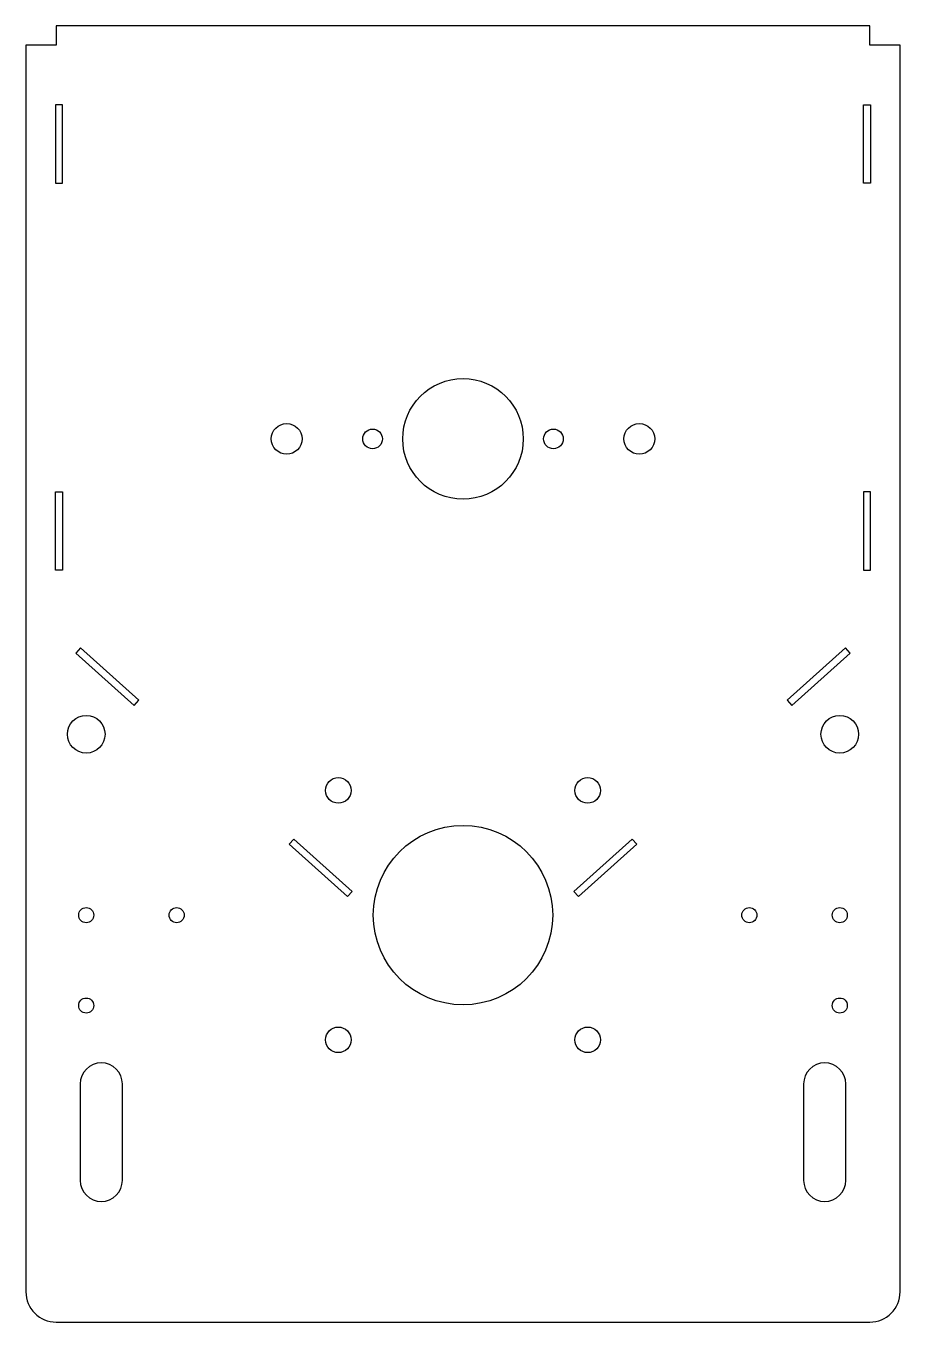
# Model space of a CAD drawing. Extents: x -145 to 145, y -215 to 215.
import ezdxf

# ---------------------------------------------------------------- set-up
doc = ezdxf.new("R2010")
doc.units = 0

msp = doc.modelspace()

# ---------------------------------------------------------------- linework, layer by layer
at = {"layer": '1'}
for points in [[(145, 208.65), (135, 208.65), (135, 215), (-135, 215), (-135, 208.65), (-145, 208.65), (-145, -205, 0.414214), (-135, -215), (135, -215, 0.414214), (145, -205)], [(-113, -136, 1), (-127, -136), (-127, -168, 1), (-113, -168)], [(127, -136, 1), (113, -136), (113, -168, 1), (127, -168)]]:
    msp.add_lwpolyline(points, format="xyb", close=True, dxfattribs=at)
for points in [[(-132.85, 188.86), (-135.15, 188.86), (-135.15, 162.86), (-132.85, 162.86)], [(135.15, 188.86), (135.15, 162.86), (132.85, 162.86), (132.85, 188.86)], [(-132.85, 60.44), (-132.85, 34.44), (-135.15, 34.44), (-135.15, 60.44)], [(135.15, 60.44), (132.85, 60.44), (132.85, 34.44), (135.15, 34.44)], [(-107.54, -8.73), (-126.9, 8.63), (-128.44, 6.92), (-109.08, -10.44)], [(128.44, 6.92), (126.9, 8.63), (107.54, -8.73), (109.08, -10.44)], [(-36.8, -72.14), (-38.34, -73.85), (-57.7, -56.49), (-56.16, -54.78)], [(57.7, -56.49), (38.34, -73.85), (36.8, -72.14), (56.16, -54.78)]]:
    msp.add_lwpolyline(points, close=True, dxfattribs=at)
for centre, radius in [((0, 78), 20), ((-58.5, 78), 5.1), ((58.5, 78), 5.1), ((-30, 78), 3.25), ((30, 78), 3.25), ((-125, -20), 6.25), ((125, -20), 6.25), ((-41.37, -38.63), 4.25), ((41.37, -38.63), 4.25), ((0, -80), 29.75), ((-125, -80), 2.5), ((-95, -80), 2.5), ((95, -80), 2.5), ((125, -80), 2.5), ((125, -110), 2.5), ((-125, -110), 2.5), ((-41.37, -121.37), 4.25), ((41.37, -121.37), 4.25)]:
    msp.add_circle(centre, radius, dxfattribs=at)

doc.saveas('drawing.dxf')
